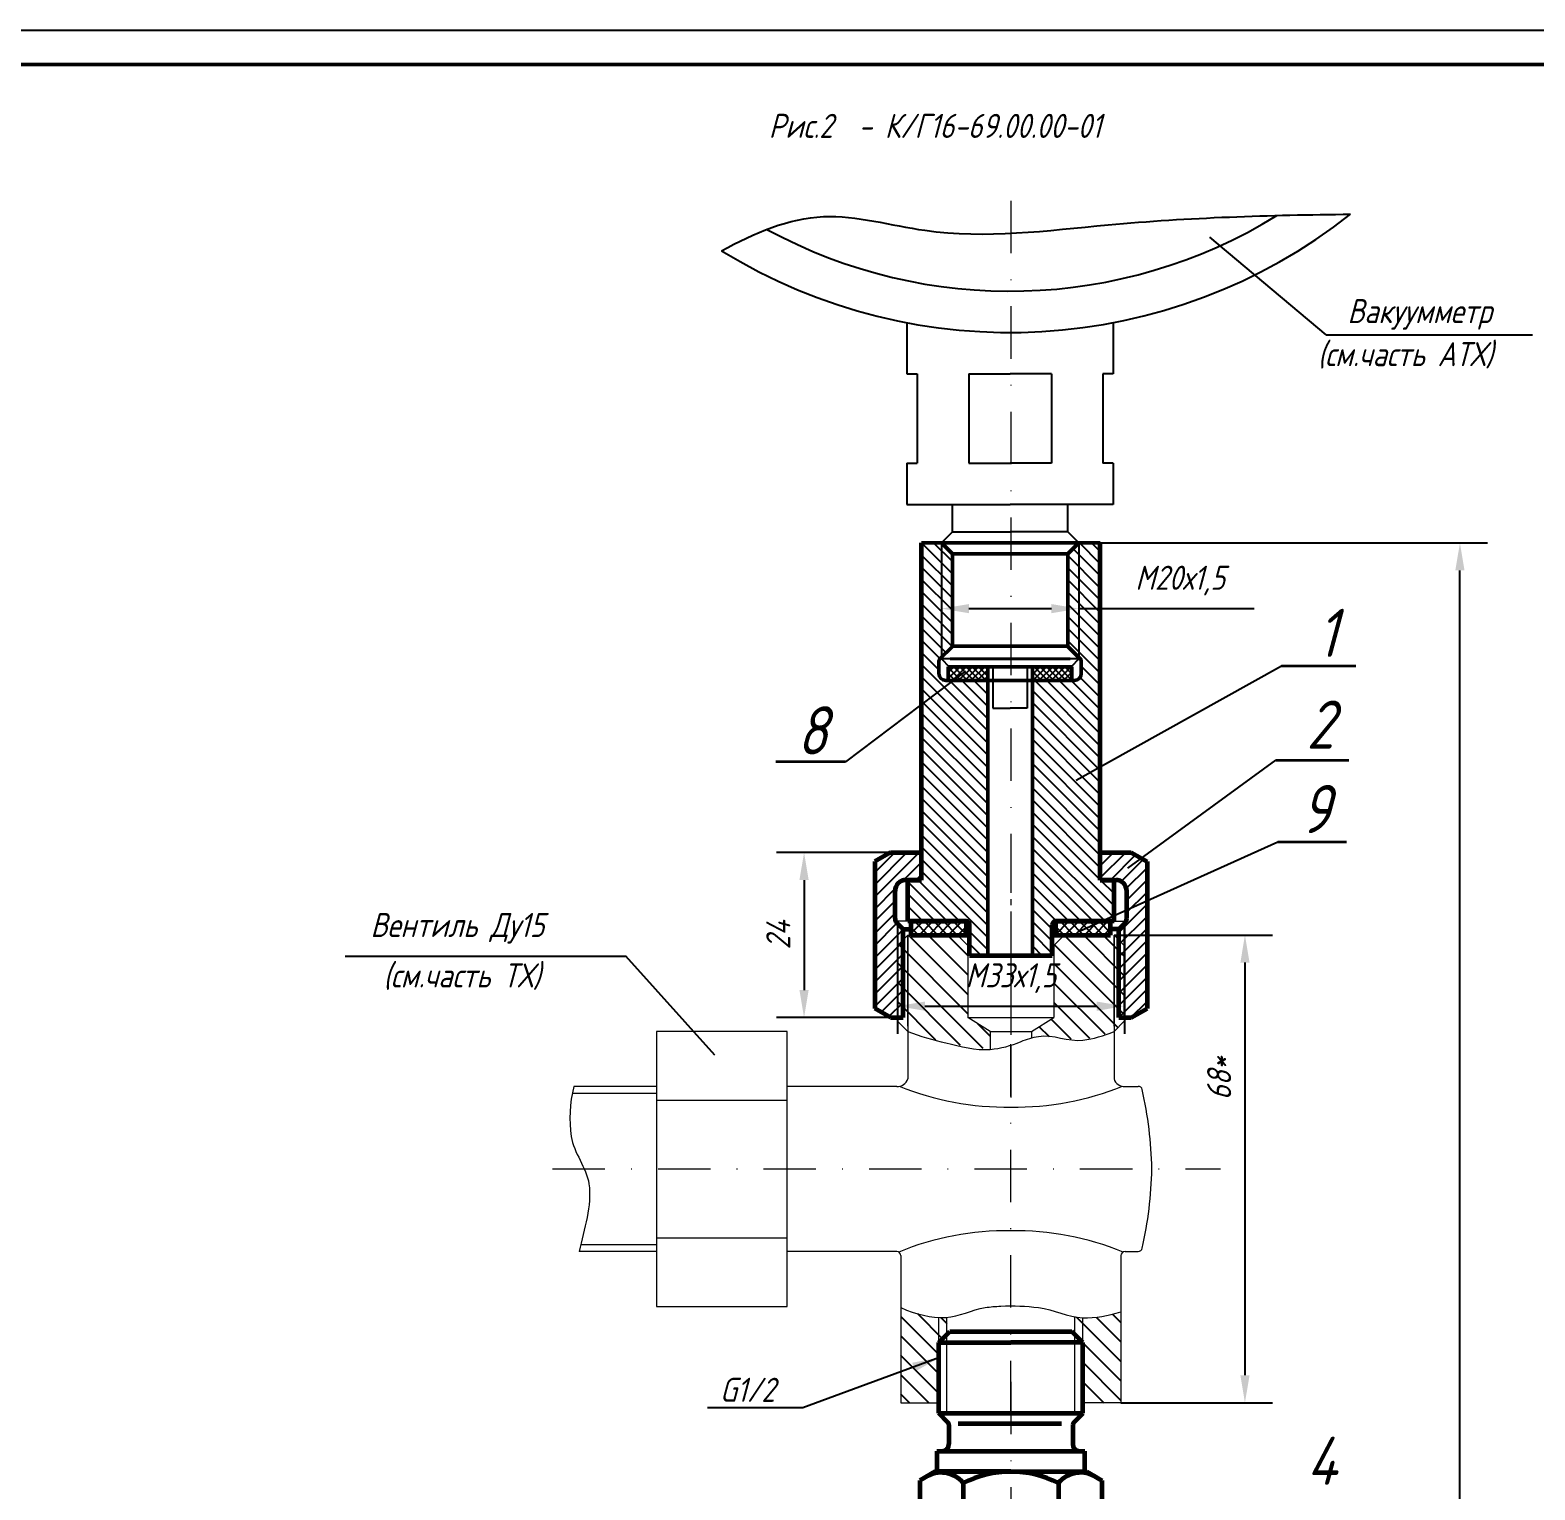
# Model space of a CAD drawing. Header units: inches. Extents: x 4898 to 5789, y 2851 to 3271.
# Drawn here: x 5106.7 to 5325.5, y 3058.6 to 3270.8 of the extents above; entities that cross this region are included whole.
import ezdxf

# ---------------------------------------------------------------- set-up
doc = ezdxf.new("R2010")
doc.units = ezdxf.units.IN
doc.header["$LTSCALE"] = 0.6
doc.header["$MEASUREMENT"] = 0
for name, pattern in [('DASHDOT', [25.4, 12.7, -6.35, 0, -6.35]), ('K5LT_AXLED', [17.213045, 12.713045, -1.5, 1.5, -1.5]), ('K5LT_BASIC', [0]), ('K5LT_THIN', [0])]:
    doc.linetypes.add(name, pattern=pattern)
doc.styles.get("Standard").update_dxf_attribs({"font": 'romand.shx', "width": 0.8, "oblique": 15, "height": 3.5})
doc.dimstyles.get("Standard").update_dxf_attribs({"dimtxt": 3.5, "dimasz": 4, "dimexe": 4, "dimexo": 0, "dimgap": 2, "dimtad": 1, "dimrnd": 0.05, "dimtxsty": 'Standard', "dimcen": 0.09, "dimadec": 0, "dimazin": 2, "dimtfac": 1, "dimtmove": 0, "dimatfit": 3, "dimfxl": 0.18, "dimtolj": 1, "dimtzin": 0, "dimlwd": 25, "dimlwe": 25, "dimarcsym": 0})
pattern_1 = [(135, (3942.5982, 188.417), (-1.4142136, -1.4142136), [])]

# ---------------------------------------------------------------- blocks, each defined once
blk = doc.blocks.new('U44')
at = {"color": 5, "linetype": 'K5LT_BASIC', "lineweight": 60, "true_color": 0x0000ff}
for p, q in [((2859.11, -1293.45), (2857.81, -1295.7)), ((2857.81, -1295.7), (2859.11, -1293.45)), ((2871.51, -1293.45), (2859.11, -1293.45)), ((2872.81, -1295.7), (2871.51, -1293.45)), ((2854.81, -1295.95), (2857.81, -1295.95)), ((2854.81, -1295.95), (2854.81, -1317.45)), ((2854.81, -1296.45), (2854.81, -1297.2)), ((2857.81, -1295.7), (2857.81, -1317.7)), ((2857.81, -1295.7), (2857.81, -1306.7)), ((2857.81, -1295.7), (2857.81, -1317.7)), ((2857.81, -1295.7), (2857.81, -1317.7)), ((2857.81, -1306.7), (2857.81, -1295.7)), ((2872.81, -1295.7), (2872.81, -1317.7)), ((2872.81, -1295.7), (2872.81, -1317.7)), ((2872.81, -1306.7), (2872.81, -1295.7)), ((2875.81, -1295.95), (2872.81, -1295.95)), ((2875.81, -1295.95), (2875.81, -1296.7)), ((2875.81, -1295.95), (2875.81, -1317.45)), ((2879.6, -1297.7), (2876.81, -1297.7)), ((2879.96, -1297.55), (2881.31, -1296.2)), ((2881.31, -1296.2), (2881.31, -1317.2)), ((2881.31, -1296.22), (2891.58, -1296.22)), ((2891.58, -1296.22), (2891.58, -1306.71)), ((2891.58, -1296.22), (2893.18, -1297.82)), ((2893.18, -1297.82), (2893.18, -1315.58)), ((2871.16, -1299.77), (2859.46, -1299.77)), ((2879.81, -1299.05), (2879.81, -1314.08)), ((2857.81, -1317.7), (2857.81, -1306.7)), ((2857.81, -1306.7), (2857.81, -1317.7)), ((2872.81, -1306.7), (2872.81, -1317.7)), ((2891.58, -1317.18), (2891.58, -1306.69)), ((2871.16, -1313.63), (2859.46, -1313.63)), ((2857.81, -1317.45), (2854.81, -1317.45)), ((2872.81, -1317.45), (2875.81, -1317.45)), ((2879.6, -1315.7), (2876.81, -1315.7)), ((2879.96, -1315.85), (2881.31, -1317.2)), ((2881.31, -1317.18), (2891.58, -1317.18)), ((2891.58, -1317.18), (2893.18, -1315.58)), ((2859.11, -1319.95), (2857.81, -1317.7)), ((2857.81, -1317.7), (2859.11, -1319.95)), ((2872.81, -1317.7), (2871.51, -1319.95)), ((2871.51, -1319.95), (2859.11, -1319.95))]:
    blk.add_line(p, q, dxfattribs=at)
at = {"color": 7, "linetype": 'K5LT_THIN', "lineweight": 18}
for p, q in [((2881.31, -1297.38), (2895.24, -1297.38)), ((2881.31, -1316.02), (2895.3, -1316.02))]:
    blk.add_line(p, q, dxfattribs=at)
at = {"color": 5, "linetype": 'K5LT_BASIC', "lineweight": 60, "true_color": 0x0000ff}
for centre, radius, start, end in [((2862.12, -1296.56), 4.17, 146.7144, 230.3384), ((2862.12, -1296.56), 4.17, 146.7145, 230.3384), ((2868.5, -1296.56), 4.17, 309.6616, 33.2855), ((2876.81, -1296.7), 1, 180, 270), ((2879.6, -1297.2), 0.5, 270, 315), ((2873.19, -1306.7), 15.38, 153.2217, 180), ((2873.19, -1306.7), 15.38, 153.2217, 180), ((2857.43, -1306.7), 15.38, 0, 26.7783), ((2873.19, -1306.7), 15.38, 180, 206.7783), ((2873.19, -1306.7), 15.38, 180, 206.7783), ((2857.43, -1306.7), 15.38, 333.2217, 0), ((2862.12, -1316.84), 4.17, 129.6616, 213.2856), ((2862.12, -1316.84), 4.17, 129.6616, 213.2855), ((2868.5, -1316.84), 4.17, 326.7145, 50.3384), ((2876.81, -1316.7), 1, 90, 180), ((2879.6, -1316.2), 0.5, 45, 90)]:
    blk.add_arc(centre, radius, start, end, dxfattribs=at)
blk = doc.blocks.new('*X351')
at = {"color": 0}
for p, q in [((1145.52, 802.47), (1147.24, 804.19)), ((1145.52, 803.37), (1146.34, 804.19)), ((1147.42, 802.19), (1145.52, 804.09)), ((1146.13, 802.19), (1148.13, 804.19)), ((1148.32, 802.19), (1146.32, 804.19)), ((1147.03, 802.19), (1149.03, 804.19)), ((1149.22, 802.19), (1147.22, 804.19)), ((1147.93, 802.19), (1149.93, 804.19)), ((1150.12, 802.19), (1148.12, 804.19)), ((1148.83, 802.19), (1150.83, 804.19)), ((1151.02, 802.19), (1149.02, 804.19)), ((1149.73, 802.19), (1151.27, 803.73)), ((1151.27, 802.83), (1149.91, 804.19)), ((1151.27, 803.73), (1150.81, 804.19)), ((1157.77, 803.95), (1158.01, 804.19)), ((1157.77, 803.05), (1158.91, 804.19)), ((1159.1, 802.19), (1157.77, 803.52)), ((1157.81, 802.19), (1159.81, 804.19)), ((1160, 802.19), (1158, 804.19)), ((1158.71, 802.19), (1160.71, 804.19)), ((1160.89, 802.19), (1158.89, 804.19)), ((1159.6, 802.19), (1161.6, 804.19)), ((1161.79, 802.19), (1159.79, 804.19)), ((1160.5, 802.19), (1162.5, 804.19)), ((1162.69, 802.19), (1160.69, 804.19)), ((1161.4, 802.19), (1163.4, 804.19)), ((1163.52, 802.26), (1161.59, 804.19)), ((1162.3, 802.19), (1163.52, 803.41)), ((1163.52, 803.16), (1162.49, 804.19)), ((1163.52, 804.05), (1163.38, 804.19)), ((1146.53, 802.19), (1145.52, 803.2)), ((1145.63, 802.19), (1145.52, 802.3)), ((1150.62, 802.19), (1151.27, 802.84)), ((1158.2, 802.19), (1157.77, 802.62)), ((1163.2, 802.19), (1163.52, 802.51))]:
    blk.add_line(p, q, dxfattribs=at)
blk = doc.blocks.new('*D850')
at = {"color": 0, "lineweight": 25, "transparency": 16777216}
for p, q in [((5239.19, 3196.23), (5239.19, 3182.68)), ((5259.19, 3196.23), (5259.19, 3182.68)), ((5243.19, 3186.68), (5255.19, 3186.68)), ((5259.19, 3186.68), (5284.66, 3186.68))]:
    blk.add_line(p, q, dxfattribs=at)
at = {"color": 0, "transparency": 16777216}
for points in [[(5243.19, 3187.34), (5243.19, 3186.01), (5239.19, 3186.68)], [(5255.19, 3187.34), (5255.19, 3186.01), (5259.19, 3186.68)]]:
    blk.add_solid(points, dxfattribs=at)
at = {"layer": 'DEFPOINTS', "color": 0, "transparency": 16777216}
for p in [(5239.19, 3196.23), (5259.19, 3196.23), (5259.19, 3186.68)]:
    blk.add_point(p, dxfattribs=at)
at = {"color": 0, "transparency": 16777216, "insert": (5273.92, 3190.76), "char_height": 3.5, "attachment_point": 5}
blk.add_mtext('\\A1;М20х1,5', dxfattribs=at)
blk = doc.blocks.new('*D849')
at = {"color": 0, "lineweight": 25, "transparency": 16777216}
for p, q in [((5231.8, 3151.23), (5215.22, 3151.23)), ((5219.22, 3147.23), (5219.22, 3131.23)), ((5231.8, 3127.23), (5215.22, 3127.23))]:
    blk.add_line(p, q, dxfattribs=at)
at = {"color": 0, "transparency": 16777216}
for points in [[(5218.55, 3147.23), (5219.89, 3147.23), (5219.22, 3151.23)], [(5218.55, 3131.23), (5219.89, 3131.23), (5219.22, 3127.23)]]:
    blk.add_solid(points, dxfattribs=at)
at = {"layer": 'DEFPOINTS', "color": 0, "transparency": 16777216}
for p in [(5231.8, 3151.23), (5219.22, 3127.23), (5231.8, 3127.23)]:
    blk.add_point(p, dxfattribs=at)
at = {"color": 0, "transparency": 16777216, "insert": (5215.47, 3139.23), "char_height": 3.5, "attachment_point": 5, "rotation": 90}
blk.add_mtext('\\A1;24', dxfattribs=at)
blk = doc.blocks.new('*D851')
at = {"color": 0, "lineweight": 25, "transparency": 16777216}
for p, q in [((5264.3, 3139.23), (5287.34, 3139.23)), ((5283.34, 3135.23), (5283.34, 3075.23)), ((5265.3, 3071.23), (5287.34, 3071.23))]:
    blk.add_line(p, q, dxfattribs=at)
at = {"color": 0, "transparency": 16777216}
for points in [[(5282.68, 3135.23), (5284.01, 3135.23), (5283.34, 3139.23)], [(5282.68, 3075.23), (5284.01, 3075.23), (5283.34, 3071.23)]]:
    blk.add_solid(points, dxfattribs=at)
at = {"layer": 'DEFPOINTS', "color": 0, "transparency": 16777216}
for p in [(5264.3, 3139.23), (5265.3, 3071.23), (5283.34, 3071.23)]:
    blk.add_point(p, dxfattribs=at)
at = {"color": 0, "transparency": 16777216, "insert": (5279.59, 3118.38), "char_height": 3.5, "attachment_point": 5, "rotation": 90}
blk.add_mtext('\\A1;68*', dxfattribs=at)
blk = doc.blocks.new('*D852')
at = {"color": 0, "lineweight": 25, "transparency": 16777216}
for p, q in [((5232.8, 3140.88), (5232.8, 3124.89)), ((5265.8, 3140.88), (5265.8, 3124.89)), ((5236.8, 3128.89), (5261.8, 3128.89))]:
    blk.add_line(p, q, dxfattribs=at)
at = {"color": 0, "transparency": 16777216}
for points in [[(5236.8, 3129.56), (5236.8, 3128.22), (5232.8, 3128.89)], [(5261.8, 3129.56), (5261.8, 3128.22), (5265.8, 3128.89)]]:
    blk.add_solid(points, dxfattribs=at)
at = {"layer": 'DEFPOINTS', "color": 0, "transparency": 16777216}
for p in [(5232.8, 3140.88), (5265.8, 3140.88), (5265.8, 3128.89)]:
    blk.add_point(p, dxfattribs=at)
at = {"color": 0, "transparency": 16777216, "insert": (5249.3, 3132.97), "char_height": 3.5, "attachment_point": 5}
blk.add_mtext('\\A1;М33х1,5', dxfattribs=at)
blk = doc.blocks.new('*D869')
at = {"color": 0, "lineweight": 25, "transparency": 16777216}
for p, q in [((5262.3, 3196.23), (5318.61, 3196.23)), ((5314.61, 2902.7), (5314.61, 3192.23)), ((5175, 2898.7), (5318.61, 2898.7))]:
    blk.add_line(p, q, dxfattribs=at)
at = {"color": 0, "transparency": 16777216}
for points in [[(5313.94, 3192.23), (5315.28, 3192.23), (5314.61, 3196.23)], [(5313.94, 2902.7), (5315.28, 2902.7), (5314.61, 2898.7)]]:
    blk.add_solid(points, dxfattribs=at)
at = {"layer": 'DEFPOINTS', "color": 0, "transparency": 16777216}
for p in [(5262.3, 3196.23), (5314.61, 3196.23), (5175, 2898.7)]:
    blk.add_point(p, dxfattribs=at)
at = {"color": 0, "transparency": 16777216, "insert": (5310.86, 3047.46), "char_height": 3.5, "attachment_point": 5, "rotation": 90}
blk.add_mtext('\\A1;~360', dxfattribs=at)

msp = doc.modelspace()

# ---------------------------------------------------------------- hatches: boundary and pattern name
h = msp.add_hatch()
h.set_pattern_fill('ANSI31', color=256, scale=10, angle=90)
h.set_pattern_definition([(135, (-1393.4831, 2279.4119), (-0.88388348, -0.88388348), [])])
h.paths.add_polyline_path([(5245.938, 3171.228), (5245.938, 3176.228), (5239.838, 3176.228, -0.4142136), (5238.838, 3177.228), (5238.838, 3179.021, -0.1989124), (5238.984, 3179.375), (5239.188, 3179.578), (5239.188, 3188.31), (5239.188, 3196.228), (5236.298, 3196.228), (5236.298, 3188.31), (5236.298, 3177.284), (5236.298, 3151.228), (5236.298, 3147.228), (5234.298, 3147.228), (5234.298, 3141.228), (5234.798, 3141.228), (5234.798, 3141.228), (5242.798, 3141.228, -0.4142136), (5243.298, 3140.728), (5243.298, 3136.228), (5245.938, 3136.228)])
h.paths.add_polyline_path([(5262.298, 3183.31), (5262.298, 3188.31), (5262.298, 3196.228), (5259.188, 3196.228), (5259.188, 3188.31), (5259.188, 3179.578), (5259.391, 3179.375, -0.1989124), (5259.538, 3179.021), (5259.538, 3177.228, -0.4142136), (5258.538, 3176.228), (5252.476, 3176.228), (5252.438, 3176.19), (5252.438, 3170.284), (5252.438, 3136.228), (5255.298, 3136.228), (5255.298, 3140.728, -0.4142136), (5255.798, 3141.228), (5255.798, 3141.228), (5263.798, 3141.228), (5264.298, 3141.228), (5264.298, 3147.228), (5262.298, 3147.228)])
h.paths.add_polyline_path([(5240.788, 3188.31), (5240.788, 3194.628), (5239.188, 3196.228), (5239.188, 3188.31), (5239.188, 3179.578), (5240.788, 3181.178)], flags=17)
h.paths.add_polyline_path([(5259.188, 3188.31), (5259.188, 3196.228), (5257.588, 3194.628), (5257.588, 3188.31), (5257.588, 3181.178), (5259.188, 3179.578)], flags=17)
h = msp.add_hatch()
h.set_pattern_fill('ANSI31', color=256, scale=10)
h.set_pattern_definition([(45, (-1393.4831, 2279.4119), (-0.88388348, 0.88388348), [])])
h.paths.add_polyline_path([(5232.798, 3140.878), (5232.741, 3140.936, -0.1989124), (5232.448, 3141.643), (5232.448, 3145.628, -0.4142136), (5234.048, 3147.228), (5236.298, 3147.228), (5236.298, 3151.228), (5231.798, 3151.228), (5229.498, 3149.901), (5229.498, 3128.556), (5231.798, 3127.228), (5232.798, 3127.228)])
h.paths.add_polyline_path([(5233.61, 3140.067), (5232.798, 3140.878), (5232.798, 3137.728), (5233.61, 3138.54)], flags=17)
h.paths.add_polyline_path([(5269.098, 3149.901), (5266.798, 3151.228), (5262.298, 3151.228), (5262.298, 3147.228), (5264.298, 3147.228), (5264.548, 3147.228, -0.4142136), (5266.148, 3145.628), (5266.148, 3141.643, -0.1989124), (5265.855, 3140.936), (5265.798, 3140.878), (5265.798, 3127.228), (5266.798, 3127.228), (5269.098, 3128.556)])
h.paths.add_polyline_path([(5265.798, 3140.878), (5264.986, 3140.067), (5264.986, 3138.54), (5265.798, 3137.728)], flags=17)
h.paths.add_polyline_path([(5265.798, 3137.728), (5264.986, 3138.54), (5264.986, 3127.228), (5265.798, 3127.228)], flags=17)
h.paths.add_polyline_path([(5233.61, 3138.54), (5232.798, 3137.728), (5232.798, 3127.228), (5233.61, 3127.228)], flags=17)
h = msp.add_hatch()
h.set_pattern_fill('НЕМЕТАЛЛ', angle=135, style=0, pattern_type=0)
h.set_pattern_definition([(135, (3942.5982, 188.417), (-0.70710678, -0.70710678), []), (225, (3942.5982, 188.417), (0.70710678, -0.70710678), [])])
h.paths.add_polyline_path([(5242.798, 3141.228), (5234.798, 3141.228), (5234.798, 3139.228), (5242.798, 3139.228)])
h.paths.add_polyline_path([(5255.798, 3139.228), (5263.798, 3139.228), (5263.798, 3141.228), (5255.798, 3141.228)])
h = msp.add_hatch()
h.set_pattern_fill('МЕТАЛЛ', angle=135, style=0, pattern_type=0)
h.set_pattern_definition(pattern_1)
h.paths.add_polyline_path([(5241.548, 3139.228), (5234.298, 3139.228), (5233.61, 3138.54), (5233.61, 3127.228), (5232.798, 3127.228), (5232.798, 3126.728), (5234.298, 3125.228), (5239.845, 3123.539), (5246.298, 3122.614), (5246.298, 3125.228), (5243.048, 3127.228), (5243.048, 3137.728)])
h.paths.add_polyline_path([(5255.548, 3137.728), (5255.548, 3127.228), (5252.298, 3125.228), (5252.298, 3124.267), (5253.322, 3124.494), (5255.978, 3124.37), (5259.762, 3123.948), (5264.298, 3125.228), (5265.798, 3126.728), (5265.798, 3127.228), (5264.986, 3127.228), (5264.986, 3138.54), (5264.298, 3139.228), (5257.048, 3139.228)])
h.paths.add_polyline_path([(5233.61, 3127.228), (5233.61, 3138.54), (5232.798, 3137.728), (5232.798, 3127.228)])
h.paths.add_polyline_path([(5265.798, 3127.228), (5265.798, 3137.728), (5264.986, 3138.54), (5264.986, 3127.228)])
h = msp.add_hatch()
h.set_pattern_fill('МЕТАЛЛ', angle=135, style=0, pattern_type=0)
h.set_pattern_definition(pattern_1)
h.paths.add_polyline_path([(5233.298, 3085.08), (5233.298, 3071.228), (5234.803, 3071.228), (5236.067, 3071.228), (5237.519, 3071.228), (5238.837, 3071.228), (5238.82, 3078.788), (5238.82, 3079.996), (5239.62, 3080.796), (5239.982, 3081.158), (5239.982, 3082.482), (5239.982, 3083.654), (5239.333, 3083.651), (5239.162, 3083.646), (5237.174, 3083.841), (5235.065, 3084.375)])
h = msp.add_hatch()
h.set_pattern_fill('МЕТАЛЛ', angle=135, style=0, pattern_type=0)
h.set_pattern_definition(pattern_1)
h.paths.add_polyline_path([(5259.775, 3079.996), (5259.759, 3071.228), (5261.233, 3071.228), (5262.528, 3071.228), (5263.467, 3071.228), (5265.012, 3071.228), (5265.298, 3071.228), (5265.315, 3071.863), (5265.298, 3072.06), (5265.298, 3074.233), (5265.298, 3075.961), (5265.298, 3077.39), (5265.298, 3078.67), (5265.298, 3079.623), (5265.298, 3081.053), (5265.298, 3082.256), (5265.298, 3083.316), (5265.353, 3084.442), (5265.298, 3084.476), (5264.697, 3084.286), (5263.441, 3083.856), (5261.596, 3083.563), (5260.37, 3083.61), (5259.434, 3083.61), (5258.613, 3083.714), (5258.522, 3082.999), (5258.613, 3082.184), (5258.613, 3081.158)])

# ---------------------------------------------------------------- linework, layer by layer
at = {"lineweight": 25}
msp.add_line((4898.377, 3270.773), (5789.377, 3270.773), dxfattribs=at)
at = {"lineweight": 50}
for p, q in [((4918.377, 3265.773), (5784.377, 3265.773)), ((5236.298, 3196.228), (5262.298, 3196.228)), ((5239.188, 3196.228), (5240.788, 3194.628)), ((5259.188, 3196.228), (5257.588, 3194.628)), ((5240.788, 3194.628), (5240.788, 3188.31)), ((5240.788, 3194.628), (5249.188, 3194.628)), ((5257.588, 3194.628), (5249.188, 3194.628)), ((5257.588, 3194.628), (5257.588, 3188.31)), ((5240.788, 3188.31), (5240.788, 3181.198)), ((5257.588, 3188.31), (5257.588, 3181.198)), ((5238.984, 3179.375), (5240.788, 3181.178)), ((5240.788, 3181.198), (5249.188, 3181.198)), ((5257.588, 3181.198), (5249.188, 3181.198)), ((5259.391, 3179.375), (5257.588, 3181.178)), ((5238.838, 3179.021), (5238.838, 3177.228)), ((5240.188, 3178.228), (5249.188, 3178.228)), ((5240.188, 3178.228), (5240.188, 3176.228)), ((5245.938, 3178.228), (5245.938, 3170.284)), ((5258.188, 3178.228), (5249.188, 3178.228)), ((5252.438, 3178.228), (5252.438, 3170.284)), ((5258.188, 3178.228), (5258.188, 3176.228)), ((5259.538, 3179.021), (5259.538, 3177.228)), ((5239.838, 3176.228), (5249.188, 3176.228)), ((5258.538, 3176.228), (5249.188, 3176.228)), ((5245.938, 3171.228), (5245.938, 3136.228)), ((5252.438, 3171.228), (5252.438, 3136.228))]:
    msp.add_line(p, q, dxfattribs=at)
at = {"color": 7, "linetype": 'DASHDOT', "lineweight": 18}
for p, q in [((5249.298, 3245.967), (5249.298, 3114.094)), ((5249.298, 3069.728), (5249.298, 3129.013)), ((5182.645, 3105.228), (5279.776, 3105.228)), ((5249.298, 3074.292), (5249.298, 2958.7))]:
    msp.add_line(p, q, dxfattribs=at)
for p, q in [((5295.162, 3226.491), (5278.243, 3240.673)), ((5234.188, 3228.247), (5234.188, 3220.828)), ((5264.188, 3228.247), (5264.188, 3220.828)), ((5295.162, 3226.491), (5325.141, 3226.491)), ((5234.188, 3220.828), (5235.688, 3220.828)), ((5235.688, 3220.828), (5235.688, 3207.828)), ((5243.188, 3220.828), (5243.188, 3207.828)), ((5243.188, 3220.828), (5249.188, 3220.828)), ((5255.188, 3220.828), (5249.188, 3220.828)), ((5255.188, 3220.828), (5255.188, 3218.508)), ((5255.188, 3220.828), (5255.188, 3207.828)), ((5262.688, 3220.828), (5262.688, 3207.828)), ((5264.188, 3220.828), (5262.688, 3220.828)), ((5234.188, 3207.828), (5235.688, 3207.828)), ((5234.188, 3207.828), (5234.188, 3201.828)), ((5243.188, 3207.828), (5249.188, 3207.828)), ((5255.188, 3207.828), (5249.188, 3207.828)), ((5264.188, 3207.828), (5262.688, 3207.828)), ((5264.188, 3207.828), (5264.188, 3201.828)), ((5234.188, 3201.828), (5249.188, 3201.828)), ((5240.788, 3197.828), (5240.788, 3201.868)), ((5264.188, 3201.828), (5249.188, 3201.828)), ((5257.588, 3197.828), (5257.588, 3201.868)), ((5239.188, 3196.228), (5240.788, 3197.828)), ((5240.788, 3197.828), (5249.188, 3197.828)), ((5257.588, 3197.828), (5249.188, 3197.828)), ((5259.188, 3196.228), (5257.588, 3197.828)), ((5259.188, 3196.228), (5257.588, 3197.828)), ((5239.188, 3196.228), (5239.188, 3188.31)), ((5259.188, 3196.228), (5257.588, 3194.628)), ((5259.188, 3196.228), (5259.188, 3188.31)), ((5239.188, 3188.31), (5239.188, 3179.578)), ((5259.188, 3188.31), (5259.188, 3179.578)), ((5257.568, 3181.318), (5257.568, 3181.198)), ((5259.188, 3179.388), (5239.188, 3179.388)), ((5239.188, 3179.388), (5240.308, 3178.228)), ((5246.688, 3178.228), (5246.688, 3172.228)), ((5251.688, 3178.228), (5251.688, 3172.228)), ((5259.188, 3179.388), (5258.068, 3178.228)), ((5258.799, 3161.728), (5288.638, 3178.356)), ((5242.716, 3177.588), (5225.241, 3164.429)), ((5246.688, 3172.228), (5249.188, 3172.228)), ((5251.688, 3172.228), (5249.188, 3172.228)), ((5266.31, 3148.965), (5287.819, 3164.632)), ((5259.382, 3139.827), (5288.114, 3152.779)), ((5152.458, 3136.146), (5193.287, 3136.146)), ((5206.236, 3121.768), (5193.287, 3136.146)), ((5238.896, 3077.799), (5219.05, 3070.527)), ((5219.05, 3070.527), (5205.187, 3070.527))]:
    msp.add_line(p, q)
at = {"color": 5, "linetype": 'K5LT_BASIC', "lineweight": 60, "true_color": 0x0000ff}
for p, q in [((5236.298, 3188.31), (5236.298, 3196.228)), ((5236.298, 3188.31), (5236.298, 3196.228)), ((5262.298, 3188.31), (5262.298, 3196.228)), ((5262.298, 3188.31), (5262.298, 3196.228)), ((5236.298, 3177.284), (5236.298, 3188.31)), ((5262.298, 3177.284), (5262.298, 3188.31)), ((5236.298, 3147.228), (5236.298, 3183.31)), ((5262.298, 3147.228), (5262.298, 3183.31)), ((5231.798, 3151.228), (5229.498, 3149.901)), ((5229.498, 3149.901), (5229.498, 3128.556)), ((5229.498, 3149.901), (5229.498, 3128.556)), ((5231.798, 3151.228), (5236.298, 3151.228)), ((5262.298, 3151.228), (5266.798, 3151.228)), ((5266.798, 3151.228), (5269.098, 3149.901)), ((5269.098, 3149.901), (5269.098, 3128.556)), ((5234.048, 3147.228), (5236.298, 3147.228)), ((5234.298, 3141.228), (5234.298, 3147.228)), ((5236.298, 3147.228), (5234.298, 3147.228)), ((5262.298, 3147.228), (5264.548, 3147.228)), ((5264.298, 3147.228), (5262.298, 3147.228)), ((5264.298, 3141.228), (5264.298, 3147.228)), ((5232.448, 3141.643), (5232.448, 3145.628)), ((5266.148, 3141.643), (5266.148, 3145.628)), ((5233.61, 3140.067), (5232.741, 3140.936)), ((5242.798, 3141.228), (5234.298, 3141.228)), ((5234.798, 3139.228), (5234.798, 3141.228)), ((5234.798, 3141.228), (5242.798, 3141.228)), ((5242.798, 3141.228), (5242.798, 3139.228)), ((5243.298, 3136.228), (5243.298, 3140.728)), ((5255.298, 3136.228), (5255.298, 3140.728)), ((5255.798, 3141.228), (5255.798, 3139.228)), ((5255.798, 3141.228), (5263.798, 3141.228)), ((5264.298, 3141.228), (5255.798, 3141.228)), ((5263.798, 3139.228), (5263.798, 3141.228)), ((5264.986, 3140.067), (5265.855, 3140.936)), ((5233.61, 3127.228), (5233.61, 3140.067)), ((5233.61, 3140.067), (5234.798, 3140.067)), ((5234.798, 3139.228), (5243.298, 3139.228)), ((5255.298, 3139.228), (5263.798, 3139.228)), ((5264.986, 3140.067), (5263.798, 3140.067)), ((5264.986, 3127.228), (5264.986, 3140.067)), ((5255.298, 3136.228), (5243.298, 3136.228)), ((5231.798, 3127.228), (5229.498, 3128.556)), ((5266.798, 3127.228), (5269.098, 3128.556)), ((5231.798, 3127.228), (5233.61, 3127.228)), ((5264.986, 3127.228), (5266.798, 3127.228))]:
    msp.add_line(p, q, dxfattribs=at)
at = {"linetype": 'Continuous'}
for p, q in [((5236.298, 3196.228), (5236.298, 3188.31)), ((5236.298, 3196.228), (5236.298, 3188.31)), ((5262.298, 3196.228), (5262.298, 3188.31)), ((5262.298, 3196.228), (5262.298, 3188.31)), ((5236.298, 3188.31), (5236.298, 3177.284)), ((5262.298, 3188.31), (5262.298, 3177.284)), ((5236.298, 3183.31), (5236.298, 3151.228)), ((5262.298, 3183.31), (5262.298, 3151.228))]:
    msp.add_line(p, q, dxfattribs=at)
at = {"lineweight": 40}
msp.add_line((5257.939, 3179.388), (5240.472, 3179.388), dxfattribs=at)
at = {"lineweight": 35}
for p, q in [((5288.638, 3178.356), (5299.446, 3178.356)), ((5225.241, 3164.429), (5215.125, 3164.429)), ((5287.819, 3164.632), (5298.436, 3164.632)), ((5288.114, 3152.779), (5298.102, 3152.779))]:
    msp.add_line(p, q, dxfattribs=at)
at = {"color": 0}
msp.add_line((5252.438, 3176.19), (5252.476, 3176.228), dxfattribs=at)
at = {"color": 7, "linetype": 'K5LT_AXLED', "lineweight": 18}
msp.add_line((5249.298, 3152.991), (5249.298, 3124.186), dxfattribs=at)
at = {"color": 7, "linetype": 'K5LT_THIN', "lineweight": 18}
for p, q in [((5232.798, 3127.228), (5232.798, 3140.878)), ((5240.21, 3141.228), (5232.854, 3141.228)), ((5240.21, 3141.228), (5242.798, 3141.228)), ((5255.798, 3141.228), (5265.742, 3141.228)), ((5265.798, 3127.228), (5265.798, 3140.878)), ((5234.298, 3139.228), (5232.798, 3137.728)), ((5234.298, 3139.228), (5234.298, 3118.342)), ((5234.298, 3125.981), (5234.298, 3139.228)), ((5234.298, 3139.228), (5234.798, 3139.228)), ((5243.048, 3137.728), (5241.548, 3139.228)), ((5255.548, 3137.728), (5257.048, 3139.228)), ((5264.298, 3125.981), (5264.298, 3139.228)), ((5264.298, 3139.228), (5265.798, 3137.728)), ((5264.298, 3139.228), (5264.298, 3118.342)), ((5232.798, 3137.728), (5232.798, 3126.728)), ((5243.048, 3137.728), (5243.048, 3127.228)), ((5243.048, 3137.728), (5243.298, 3137.728)), ((5255.548, 3137.728), (5255.298, 3137.728)), ((5255.548, 3137.728), (5255.548, 3127.228)), ((5265.798, 3137.728), (5265.798, 3126.728)), ((5232.798, 3126.728), (5234.298, 3125.228)), ((5246.298, 3125.228), (5243.048, 3127.228)), ((5243.048, 3127.228), (5255.548, 3127.228)), ((5252.298, 3125.228), (5255.548, 3127.228)), ((5265.798, 3126.728), (5264.298, 3125.228)), ((5216.776, 3125.228), (5197.776, 3125.228)), ((5197.776, 3125.228), (5197.776, 3085.228)), ((5216.776, 3085.228), (5216.776, 3125.228)), ((5246.298, 3125.228), (5246.298, 3122.614)), ((5246.298, 3125.228), (5252.298, 3125.228)), ((5252.298, 3125.228), (5252.298, 3124.267)), ((5197.776, 3117.228), (5185.724, 3117.228)), ((5232.698, 3117.228), (5216.776, 3117.228)), ((5265.898, 3117.228), (5267.82, 3117.228)), ((5185.508, 3116.228), (5197.776, 3116.228)), ((5197.776, 3115.228), (5216.776, 3115.228)), ((5197.776, 3095.228), (5216.776, 3095.228)), ((5197.776, 3093.228), (5186.49, 3093.228)), ((5186.732, 3094.228), (5197.776, 3094.228)), ((5232.698, 3093.228), (5216.776, 3093.228)), ((5233.298, 3092.628), (5233.298, 3071.228)), ((5265.298, 3092.628), (5265.298, 3071.228)), ((5265.898, 3093.228), (5267.82, 3093.228)), ((5197.776, 3085.228), (5216.776, 3085.228)), ((5238.82, 3079.996), (5238.82, 3083.658)), ((5259.775, 3079.996), (5259.762, 3083.597)), ((5233.298, 3071.228), (5238.837, 3071.228)), ((5265.298, 3071.228), (5259.759, 3071.228))]:
    msp.add_line(p, q, dxfattribs=at)
for radius, start, end in [(80, 238.36933, 308.26427), (74, 241.46635, 301.65161)]:
    msp.add_arc((5249.164, 3306.823), radius, start, end)
at = {"lineweight": 50}
for centre, radius, start, end in [((5239.338, 3179.021), 0.5, 135, 180), ((5259.038, 3179.021), 0.5, 360, 45), ((5239.838, 3177.228), 1, 180, 270), ((5258.538, 3177.228), 1, 270, 0)]:
    msp.add_arc(centre, radius, start, end, dxfattribs=at)
at = {"color": 5, "linetype": 'K5LT_BASIC', "lineweight": 60, "true_color": 0x0000ff}
for centre, radius, start, end in [((5234.048, 3145.628), 1.6, 90, 180), ((5264.548, 3145.628), 1.6, 0, 90), ((5233.448, 3141.643), 1, 180, 225), ((5242.798, 3140.728), 0.5, 0, 90), ((5255.798, 3140.728), 0.5, 90, 180), ((5265.148, 3141.643), 1, 315, 0)]:
    msp.add_arc(centre, radius, start, end, dxfattribs=at)
at = {"color": 7, "linetype": 'K5LT_THIN', "lineweight": 18}
for centre, radius, start, end in [((5232.817, 3118.763), 1.54, 265.55453, 344.09529), ((5248.667, 3156.183), 41.959, 248.14021, 270.86086), ((5249.928, 3156.183), 41.959, 269.13914, 291.85979), ((5265.778, 3118.763), 1.54, 195.90471, 274.44547), ((5267.82, 3116.628), 0.6, 12.6701, 90), ((5212.18, 3104.12), 57.629, 1.10217, 12.6701), ((5212.18, 3106.337), 57.629, 347.3299, 358.89783), ((5248.597, 3055.105), 41.129, 89.02356, 112.30942), ((5249.999, 3055.105), 41.129, 67.69058, 90.97644), ((5232.698, 3092.628), 0.6, 0, 90), ((5265.898, 3092.628), 0.6, 90, 180), ((5267.82, 3093.828), 0.6, 270, 347.3299)]:
    msp.add_arc(centre, radius, start, end, dxfattribs=at)
msp.add_open_spline([(5207.209, 3238.708), (5212.054, 3241.309), (5221.546, 3245.447), (5240.749, 3239.71), (5266.307, 3243.289), (5286.951, 3243.901), (5298.707, 3244.01)], degree=3, knots=[5.0900664, 5.0900664, 5.0900664, 5.0900664, 20.9198106, 35.7829506, 62.4674756, 97.7430819, 97.7430819, 97.7430819, 97.7430819])
for points in [[(5234.298, 3125.228), (5236.117, 3124.529), (5237.965, 3123.966), (5239.845, 3123.539), (5241.958, 3123.059), (5244.174, 3122.427), (5246.298, 3122.614), (5247.804, 3122.747), (5249.297, 3123.137), (5250.775, 3123.759)], [(5250.775, 3123.759), (5251.614, 3124.097), (5252.463, 3124.342), (5253.322, 3124.494), (5255.414, 3124.864), (5257.658, 3123.687), (5259.762, 3123.948), (5261.296, 3124.139), (5262.808, 3124.566), (5264.298, 3125.228)], [(5185.724, 3117.228), (5185.119, 3114.725), (5184.999, 3112.296), (5185.362, 3109.942), (5185.727, 3107.576), (5187.583, 3105.416), (5187.925, 3103.072), (5188.39, 3099.891), (5187.251, 3096.489), (5186.49, 3093.228)], [(5233.298, 3085.08), (5235.488, 3084.061), (5237.671, 3083.584), (5239.845, 3083.649), (5241.759, 3083.706), (5243.636, 3084.809), (5245.569, 3085.08), (5246.313, 3085.184), (5247.068, 3085.254), (5247.827, 3085.293)], [(5247.827, 3085.293), (5249.679, 3085.376), (5251.511, 3085.305), (5253.322, 3085.08), (5255.498, 3084.809), (5257.599, 3083.637), (5259.762, 3083.597), (5261.596, 3083.563), (5263.441, 3083.856), (5265.298, 3084.476)]]:
    msp.add_open_spline(points, degree=3, knots=[0, 0, 0, 0, 1, 1, 1, 2, 2, 2, 3, 3, 3, 3], dxfattribs=at)
msp.add_solid([(5235.402, 3075.808), (5234.943, 3077.06), (5238.928, 3077.81)])
at = {"layer": 'DEFPOINTS', "color": 0, "linetype": 'ByBlock'}
msp.add_point((5260.688, 3196.228), dxfattribs=at)

# ---------------------------------------------------------------- block references
msp.add_blockref('*X351', (4094.668, 2374.038))
at = {"rotation": 90}
msp.add_blockref('U44', (3942.598, 188.417), dxfattribs=at)

# ---------------------------------------------------------------- texts
at = {"lineweight": 35, "insert": (5214.082, 3258.604), "char_height": 3.5, "attachment_point": 1}
msp.add_mtext_dynamic_manual_height_columns('Рис.2  - К/Г16-69.00.00-01', width=82.40303, gutter_width=17.5, heights=[0], dxfattribs=at)
at = {"char_height": 3.5, "attachment_point": 1}
for s, width, insert in [('Вакуумметр  ', 82.40303, (5298.254, 3231.676)), ('(см.часть АТХ) ', 82.40303, (5293.914, 3225.423)), ('Вентиль Ду15', 42.21469, (5156.163, 3142.439)), ('(см.часть ТХ) ', 82.40303, (5158.019, 3135.107))]:
    msp.add_mtext_dynamic_manual_height_columns(s, width=width, gutter_width=17.5, heights=[0], dxfattribs=dict(at, insert=insert))
at = {"linetype": 'Continuous', "lineweight": 30, "char_height": 7, "width": 19.02954, "attachment_point": 1}
for s, insert in [('1', (5293.839, 3186.661)), ('8', (5218.177, 3172.478)), ('2', (5292.289, 3173.322)), ('9', (5291.415, 3161.051)), ('4', (5292.289, 3066.31))]:
    msp.add_mtext(s, dxfattribs=dict(at, insert=insert))
at = {"lineweight": 25, "insert": (5206.969, 3071.377), "char_height": 3.5, "width": 30.8241, "attachment_point": 7}
msp.add_mtext('G1/2', dxfattribs=at)

# ---------------------------------------------------------------- dimensions: what is measured, and where the dimension line sits
dim = msp.add_linear_dim(base=(5314.611, 3196.228), p1=(5175.001, 2898.7), p2=(5262.298, 3196.228), angle=90, text='~360', dimstyle='Standard')
dim.commit()
dim.dimension.update_dxf_attribs({"geometry": '*D869', "text_midpoint": (5310.861, 3047.464)})
for base, p1, p2, text, picture, middle in [((5259.188, 3186.676), (5239.188, 3196.228), (5259.188, 3196.228), 'М20х1,5', '*D850', (5273.923, 3190.76)), ((5265.798, 3128.89), (5232.798, 3140.878), (5265.798, 3140.878), 'М33х1,5', '*D852', (5249.298, 3132.974))]:
    dim = msp.add_linear_dim(base=base, p1=p1, p2=p2, text=text, dimstyle='Standard')
    dim.commit()
    dim.dimension.update_dxf_attribs({"geometry": picture, "text_midpoint": middle})
dim = msp.add_linear_dim(base=(5219.219, 3127.228), p1=(5231.798, 3151.228), p2=(5231.798, 3127.228), angle=90, dimstyle='Standard')
dim.commit()
dim.dimension.update_dxf_attribs({"geometry": '*D849', "text_midpoint": (5215.469, 3139.228)})
dim = msp.add_linear_dim(base=(5283.342, 3071.228), p1=(5264.298, 3139.228), p2=(5265.298, 3071.228), angle=90, text='68*', dimstyle='Standard')
dim.commit()
dim.dimension.update_dxf_attribs({"geometry": '*D851', "text_midpoint": (5283.342, 3118.375), "dimtype": 160})

doc.saveas('drawing.dxf')
